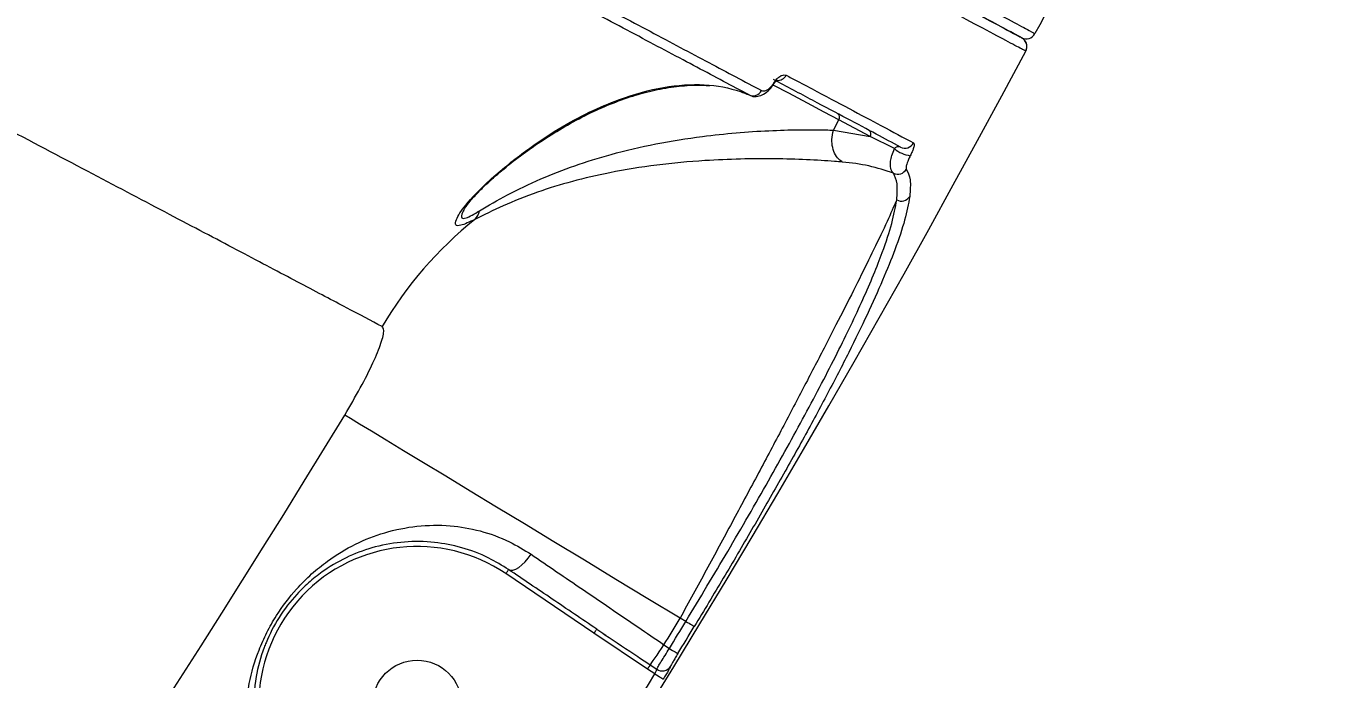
# Model space of a CAD drawing. Header units: millimetres. Extents: x -5960 to 5379, y -4374 to 3849.
# Drawn here: x 1021.4 to 1152.1, y -15.6 to 50.4 of the extents above; entities that cross this region are included whole.
import ezdxf

# ---------------------------------------------------------------- set-up
doc = ezdxf.new("R2010")
doc.units = ezdxf.units.MM
doc.layers.add('DiKom', color=7, linetype='Continuous', lineweight=0)
for name, color, linetype in [('DIKOM_ОБЪЕКТ', 7, 'Continuous'), ('DIKOM_РАЗМЕР_ЗОНА', 7, 'Continuous'), ('DIKOM_РАЗМЕР_ОБЪЕКТА', 7, 'Continuous')]:
    doc.layers.add(name, color=color, linetype=linetype)
doc.styles.add('style1', font='arial.ttf', dxfattribs={"width": 0.8})
doc.dimstyles.new('1-50', dxfattribs={"dimtxt": 300, "dimasz": 200, "dimexe": 100, "dimexo": 0, "dimgap": 100, "dimtad": 1, "dimtxsty": 'style1', "dimcen": 200, "dimclrd": 7, "dimclre": 7, "dimclrt": 7, "dimadec": 1, "dimazin": 2, "dimtfac": 1, "dimtmove": 0, "dimatfit": 2, "dimfxl": 0, "dimlwd": 25, "dimlwe": 18, "dimarcsym": 0})

# ---------------------------------------------------------------- blocks, each defined once
blk = doc.blocks.new('*D9')
at = {"layer": 'Defpoints', "color": 0, "transparency": 16777216}
for p in [(1597.35, 2348.89), (-3820.85, -1673.22), (-66.51, -1673.22)]:
    blk.add_point(p, dxfattribs=at)
at = {"layer": 'DiKom', "color": 7, "lineweight": 18, "transparency": 16777216}
for p, q in [((1597.35, 2348.89), (-3920.85, 2348.89)), ((-66.51, -1673.22), (-3920.85, -1673.22))]:
    blk.add_line(p, q, dxfattribs=at)
at = {"layer": 'DiKom', "color": 7, "lineweight": 25, "transparency": 16777216}
blk.add_line((-3820.85, 2148.89), (-3820.85, -1473.22), dxfattribs=at)
at = {"layer": 'DiKom', "color": 7, "transparency": 16777216}
for points in [[(-3854.19, 2148.89), (-3787.52, 2148.89), (-3820.85, 2348.89)], [(-3854.19, -1473.22), (-3787.52, -1473.22), (-3820.85, -1673.22)]]:
    blk.add_solid(points, dxfattribs=at)
at = {"layer": 'DiKom', "color": 7, "transparency": 16777216, "insert": (-4074.02, 240.95), "char_height": 300, "attachment_point": 5, "rotation": 90, "style": 'style1'}
blk.add_mtext('4050', dxfattribs=at)
blk = doc.blocks.new('*D10')
at = {"layer": 'Defpoints', "color": 0, "transparency": 16777216}
for p in [(3878.62, 405.09), (-2876.93, -459.72), (3878.62, -2693.66)]:
    blk.add_point(p, dxfattribs=at)
at = {"layer": 'DIKOM_РАЗМЕР_ОБЪЕКТА', "color": 7, "lineweight": 18, "transparency": 16777216}
for p, q in [((3878.62, 405.09), (3878.62, -2793.66)), ((-2876.93, -459.72), (-2876.93, -2793.66))]:
    blk.add_line(p, q, dxfattribs=at)
at = {"layer": 'DIKOM_РАЗМЕР_ОБЪЕКТА', "color": 7, "lineweight": 25, "transparency": 16777216}
blk.add_line((-2676.93, -2693.66), (3678.62, -2693.66), dxfattribs=at)
at = {"layer": 'DIKOM_РАЗМЕР_ОБЪЕКТА', "color": 7, "transparency": 16777216}
for points in [[(-2676.93, -2660.33), (-2676.93, -2726.99), (-2876.93, -2693.66)], [(3678.62, -2660.33), (3678.62, -2726.99), (3878.62, -2693.66)]]:
    blk.add_solid(points, dxfattribs=at)
at = {"layer": 'DIKOM_РАЗМЕР_ОБЪЕКТА', "color": 7, "transparency": 16777216, "insert": (-142.96, -2440.49), "char_height": 300, "attachment_point": 5, "style": 'style1'}
blk.add_mtext('6750', dxfattribs=at)
blk = doc.blocks.new('*D12')
at = {"layer": 'Defpoints', "color": 0, "transparency": 16777216}
for p in [(1921.97, 3848.89), (-5510.19, -3173.22), (433.49, -3173.22)]:
    blk.add_point(p, dxfattribs=at)
at = {"layer": 'DIKOM_РАЗМЕР_ЗОНА', "color": 7, "lineweight": 18, "transparency": 16777216}
for p, q in [((1921.97, 3848.89), (-5610.19, 3848.89)), ((433.49, -3173.22), (-5610.19, -3173.22))]:
    blk.add_line(p, q, dxfattribs=at)
at = {"layer": 'DIKOM_РАЗМЕР_ЗОНА', "color": 7, "lineweight": 25, "transparency": 16777216}
blk.add_line((-5510.19, 3648.89), (-5510.19, -2973.22), dxfattribs=at)
at = {"layer": 'DIKOM_РАЗМЕР_ЗОНА', "color": 7, "transparency": 16777216}
for points in [[(-5543.52, 3648.89), (-5476.85, 3648.89), (-5510.19, 3848.89)], [(-5543.52, -2973.22), (-5476.85, -2973.22), (-5510.19, -3173.22)]]:
    blk.add_solid(points, dxfattribs=at)
at = {"layer": 'DIKOM_РАЗМЕР_ЗОНА', "color": 7, "transparency": 16777216, "insert": (-5763.36, 142.42), "char_height": 300, "attachment_point": 5, "rotation": 90, "style": 'style1'}
blk.add_mtext('7050', dxfattribs=at)

msp = doc.modelspace()

# ---------------------------------------------------------------- linework, layer by layer
at = {"layer": 'DIKOM_ОБЪЕКТ', "color": 7, "linetype": 'Continuous', "lineweight": 15}
for p, q in [((1102.973, 39.848), (1103.521, 40.878)), ((1106.685, 39.196), (1103.521, 40.878)), ((1102.971, 39.844), (1102.973, 39.848)), ((1102.973, 39.848), (1106.685, 39.196)), ((1109.126, 37.975), (1106.685, 39.196)), ((1078.776, -10.994), (1069.873, -4.971)), ((1088.056, -9.793), (1087.472, -9.482)), ((1084.19, -14.606), (1078.776, -10.994)), ((1079.368, -10.791), (1079.97, -11.198)), ((1085.847, -12.156), (1086.394, -12.526)), ((1084.466, -14.197), (1085.111, -14.633)), ((1084.927, -15.105), (1084.19, -14.606))]:
    msp.add_line(p, q, dxfattribs=at)
at = {"layer": 'DIKOM_ОБЪЕКТ', "color": 7, "linetype": 'Continuous', "lineweight": 15, "flags": 128}
for points in [[(1103.521, 40.878), (1102.031, 41.671), (1100.33, 42.575), (1098.456, 43.571), (1096.955, 44.369)], [(1087.472, -9.482), (1084.21, -7.504), (1080.977, -5.545), (1077.804, -3.621), (1074.718, -1.75), (1071.749, 0.05), (1068.923, 1.763), (1066.267, 3.374), (1063.804, 4.867), (1061.556, 6.23), (1059.545, 7.449), (1057.789, 8.514), (1056.303, 9.415), (1055.101, 10.143), (1054.195, 10.692), (1053.592, 11.058)], [(1070.153, -4.557), (1070.346, -4.628), (1070.587, -4.615), (1070.866, -4.518), (1071.172, -4.341), (1071.493, -4.091), (1071.816, -3.778), (1072.129, -3.414), (1072.42, -3.013)], [(1069.873, -4.971), (1069.927, -4.89), (1069.98, -4.812), (1070.028, -4.741), (1070.071, -4.678), (1070.106, -4.626), (1070.132, -4.588), (1070.148, -4.565), (1070.153, -4.557)], [(1088.056, -9.793), (1088.219, -9.891), (1088.375, -9.986), (1088.52, -10.074), (1088.648, -10.152), (1088.755, -10.216), (1088.836, -10.265), (1088.888, -10.297), (1088.91, -10.311)], [(1078.776, -10.994), (1078.831, -10.913), (1078.884, -10.836), (1078.932, -10.764), (1078.974, -10.701), (1079.009, -10.65), (1079.035, -10.612), (1079.051, -10.588), (1079.056, -10.58)], [(1084.466, -14.197), (1084.528, -14.106), (1084.63, -13.954), (1084.77, -13.748), (1084.943, -13.492), (1085.143, -13.196), (1085.366, -12.867), (1085.603, -12.517), (1085.847, -12.156)], [(1086.394, -12.526), (1086.556, -12.625), (1086.713, -12.72), (1086.858, -12.808), (1086.985, -12.886), (1087.092, -12.951), (1087.173, -13), (1087.225, -13.032), (1087.247, -13.046)], [(1084.19, -14.606), (1084.238, -14.533), (1084.286, -14.463), (1084.33, -14.398), (1084.37, -14.338), (1084.405, -14.287), (1084.433, -14.246), (1084.453, -14.216), (1084.466, -14.197)], [(1084.927, -15.105), (1085.09, -15.204), (1085.247, -15.301), (1085.392, -15.389), (1085.52, -15.468), (1085.626, -15.533), (1085.706, -15.582), (1085.758, -15.614), (1085.779, -15.627)]]:
    msp.add_lwpolyline(points, dxfattribs=at)
at = {"layer": 'DIKOM_ОБЪЕКТ', "color": 7, "linetype": 'Continuous', "lineweight": 15}
msp.add_circle((1060.907, -18.223), 4.5, dxfattribs=at)
for centre, radius, start, end in [((1449.549, -124.987), 370, 149.32122, 151.84567), ((1121.504, 48.305), 1, 46.5, 62), ((1121.504, 48.305), 1, 331.94761, 62.003), ((1122.446, 50.069), 1, 242, 331.82783), ((1121.504, 48.305), 1, 331.95261, 46.5), ((54.491, 616.778), 1209.999, 301.047391, 331.952609), ((1097.321, 45.859), 0.999, 265.28395, 332.07409), ((1094.836, 44.292), 0.977, 246.08667, 332.62937), ((1103.146, 41.135), 0.454, 325.62972, 53.73745), ((1106.31, 39.452), 0.454, 325.62464, 53.74254), ((1111.131, 40.331), 3.094, 229.59633, 262.50807), ((1110.195, 39.021), 0.993, 242.37853, 331.70161), ((1109.452, 36.401), 1.007, 244.76843, 330.67857), ((1109.813, 33.698), 1.018, 243.28271, 327.38445), ((1065.393, 32.123), 1.867, 315.64367, 346.40805), ((1092.152, -0.633), 40.442, 128.95122, 149.32468), ((54.491, 616.778), 1168.375, 304.226978, 328.773022), ((1060.907, -18.223), 16, 55.92125, 217.07875), ((54.491, 616.778), 1207.995, 328.624634, 328.773022), ((54.491, 616.778), 1208.655, 328.623157, 328.774786), ((54.491, 616.778), 1209.654, 328.623157, 328.774786), ((1085.67, -13.804), 1.001, 236.03113, 327.71017), ((54.491, 616.778), 1208.749, 326.606201, 328.482585)]:
    msp.add_arc(centre, radius, start, end, dxfattribs=at)
for points, knots in [([(1122.387, 47.835), (1122.337, 47.861), (1122.205, 47.931), (1121.046, 48.547), (1118.634, 49.83), (1115.047, 51.737), (1110.269, 54.278), (1104.281, 57.462), (1097.217, 61.218), (1089.126, 65.52), (1080.08, 70.33), (1069.93, 75.726), (1058.665, 81.716), (1046.297, 88.292), (1033.099, 95.31), (1019.137, 102.734), (1004.489, 110.522), (988.917, 118.802), (972.436, 127.565), (955.083, 136.792), (937.45, 146.168), (919.634, 155.641), (901.732, 165.159), (883.238, 174.993), (864.189, 185.121), (844.634, 195.519), (824.733, 206.101), (804.54, 216.838), (784.116, 227.697), (763.394, 238.715), (742.435, 249.86), (721.306, 261.094), (700.472, 272.172), (680, 283.057), (659.943, 293.722), (639.975, 304.339), (620.169, 314.87), (600.611, 325.27), (582.822, 334.728), (571.781, 340.599), (566.898, 343.195)], [0, 0, 0, 0, 0.0156515, 0.0421676, 0.0687038, 0.0952199, 0.122506, 0.1498144, 0.1771006, 0.2036166, 0.2301529, 0.2566689, 0.2839551, 0.3112635, 0.3385497, 0.3650657, 0.391602, 0.418118, 0.4454042, 0.4727125, 0.4999987, 0.52556, 0.5511395, 0.5767008, 0.6029495, 0.6292179, 0.6554666, 0.6819827, 0.7085191, 0.7350351, 0.7623214, 0.7896298, 0.8169161, 0.8434321, 0.8699685, 0.8964846, 0.9237708, 0.9510793, 0.9783655, 1, 1, 1, 1]), ([(567.807, 343.843), (572.678, 341.254), (583.591, 335.451), (601.142, 326.119), (620.374, 315.893), (640.059, 305.427), (660.091, 294.775), (680.381, 283.987), (700.866, 273.094), (721.518, 262.114), (742.297, 251.065), (763.139, 239.984), (783.946, 228.92), (804.621, 217.927), (824.847, 207.173), (844.593, 196.674), (863.846, 186.437), (882.801, 176.358), (901.376, 166.481), (919.491, 156.849), (937.314, 147.373), (954.783, 138.084), (971.853, 129.008), (988.26, 120.284), (1003.928, 111.953), (1018.784, 104.055), (1032.772, 96.617), (1045.853, 89.662), (1058.021, 83.192), (1069.249, 77.222), (1079.485, 71.779), (1088.68, 66.89), (1096.28, 62.849), (1102.488, 59.548), (1107.528, 56.868), (1111.836, 54.578), (1115.441, 52.661), (1118.304, 51.139), (1120.375, 50.038), (1121.694, 49.337), (1121.88, 49.237), (1121.974, 49.188)], [0, 0, 0, 0, 0.0216351, 0.0484722, 0.0753938, 0.1023585, 0.1293232, 0.1562448, 0.1830819, 0.2099189, 0.2368406, 0.2638053, 0.29077, 0.3176916, 0.3445286, 0.3703765, 0.3962999, 0.4222618, 0.4482237, 0.4741471, 0.499995, 0.5268319, 0.5537535, 0.5807181, 0.6076828, 0.6346044, 0.6614413, 0.6882783, 0.7151998, 0.7421645, 0.7691291, 0.7960508, 0.8228877, 0.8446334, 0.8664015, 0.8881697, 0.9099154, 0.932424, 0.9549577, 0.9774913, 1, 1, 1, 1]), ([(1057.368, 19.999), (1056.246, 20.591), (1053.999, 21.777), (1049.288, 24.261), (1043.628, 27.247), (1036.947, 30.77), (1029.302, 34.801), (1020.701, 39.335), (1011.14, 44.375), (1000.654, 49.901), (989.285, 55.892), (977.086, 62.318), (964.113, 69.15), (950.396, 76.371), (935.943, 83.978), (920.792, 91.949), (904.999, 100.255), (888.638, 108.855), (871.785, 117.71), (854.478, 126.798), (836.736, 136.109), (818.597, 145.623), (800.129, 155.302), (781.418, 165.102), (762.55, 174.975), (743.566, 184.899), (724.497, 194.858), (705.373, 204.834), (686.27, 214.788), (667.276, 224.671), (648.476, 234.44), (631.313, 243.344), (615.746, 251.408), (606.443, 256.218), (601.791, 258.623)], [0, 0, 0, 0, 0.0315566, 0.0632128, 0.0949197, 0.1266266, 0.1582828, 0.1898395, 0.2213972, 0.2530543, 0.2847621, 0.31647, 0.3481273, 0.3796851, 0.4112651, 0.4429443, 0.4746741, 0.5064041, 0.5380836, 0.5696639, 0.6012951, 0.6330254, 0.6648064, 0.6965876, 0.7283184, 0.75995, 0.7916593, 0.8234677, 0.8553268, 0.8871862, 0.9189952, 0.950705, 0.9753525, 1, 1, 1, 1]), ([(938.675, 147.781), (942.151, 145.933), (951.517, 140.953), (966.283, 133.102), (982.758, 124.341), (998.673, 115.879), (1013.957, 107.752), (1028.538, 99.999), (1042.096, 92.79), (1054.607, 86.138), (1066.074, 80.041), (1076.682, 74.4), (1086.357, 69.256), (1095.04, 64.638), (1102.543, 60.649), (1108.866, 57.287), (1114.037, 54.538), (1118.14, 52.356), (1121.115, 50.774), (1122.923, 49.813), (1123.327, 49.598), (1123.327, 49.598), (1123.327, 49.598)], [0, 0, 0, 0, 0.0313061, 0.0843381, 0.1374112, 0.1904433, 0.2450157, 0.2996328, 0.3542052, 0.4072374, 0.4603105, 0.5133426, 0.567915, 0.6225321, 0.6771044, 0.7301361, 0.7832082, 0.8362399, 0.8908118, 0.945428, 0.9999997, 1, 1, 1, 1]), ([(1121.976, 49.186), (1121.861, 49.248), (1121.631, 49.37), (1119.792, 50.348), (1116.883, 51.895), (1112.81, 54.06), (1107.619, 56.82), (1101.31, 60.175), (1093.871, 64.13), (1085.337, 68.668), (1075.744, 73.768), (1065.139, 79.407), (1053.571, 85.558), (1041.853, 91.789), (1030.203, 97.983), (1018.821, 104.035), (1006.889, 110.379), (994.289, 117.079), (981.02, 124.134), (967.08, 131.546), (952.696, 139.194), (942.738, 144.489), (937.762, 147.135)], [0, 0, 0, 0, 0.0536726, 0.1075148, 0.1614429, 0.2153711, 0.2692129, 0.3228858, 0.3765592, 0.4304019, 0.4843307, 0.5382594, 0.5921021, 0.6457755, 0.689267, 0.7328032, 0.7763395, 0.8198309, 0.8648482, 0.9099154, 0.9549826, 1, 1, 1, 1]), ([(1094.44, 43.399), (1092.729, 44.308), (1089.308, 46.127), (1083.365, 49.286), (1076.88, 52.733), (1072.031, 55.312), (1069.606, 56.601)], [0, 0, 0, 0, 0.2490974, 0.498194, 0.7490981, 1, 1, 1, 1]), ([(1070.812, 57.076), (1073.225, 55.793), (1078.052, 53.227), (1084.543, 49.776), (1090.521, 46.598), (1093.976, 44.761), (1095.704, 43.843)], [0, 0, 0, 0, 0.2490967, 0.4981947, 0.7490977, 1, 1, 1, 1]), ([(1068.047, 34.61), (1068.175, 34.724), (1069.478, 35.886), (1071.904, 37.832), (1075.195, 40.028), (1078.322, 41.715), (1081.919, 43.237), (1085.874, 44.325), (1089.985, 44.58), (1092.756, 44.077), (1094.153, 43.514), (1094.44, 43.399)], [0, 0, 0, 0, 0.0115182, 0.1169979, 0.222981, 0.3292403, 0.4351015, 0.608326, 0.7820049, 0.9552826, 1, 1, 1, 1]), ([(1094.532, 43.388), (1094.579, 43.359), (1094.813, 43.216), (1095.334, 43.246), (1095.944, 43.46), (1096.462, 43.88), (1096.836, 44.328), (1096.974, 44.582), (1097.007, 44.642)], [0, 0, 0, 0, 0.0581173, 0.2873566, 0.509799, 0.7692608, 0.9450506, 1, 1, 1, 1]), ([(1095.704, 43.843), (1095.836, 43.812), (1096.033, 43.766), (1096.398, 43.98), (1096.656, 44.22), (1096.832, 44.445), (1096.912, 44.569), (1096.929, 44.595)], [0, 0, 0, 0, 0.4456323, 0.6623321, 0.836477, 0.9657304, 1, 1, 1, 1]), ([(1109.735, 38.141), (1108.95, 38.558), (1107.38, 39.393), (1104.384, 40.985), (1100.96, 42.806), (1098.253, 44.245), (1096.9, 44.965)], [0, 0, 0, 0, 0.249314, 0.4986284, 0.7493132, 1, 1, 1, 1]), ([(1096.929, 44.595), (1096.947, 44.623), (1097.03, 44.752), (1097.214, 44.986), (1097.486, 45.239), (1097.868, 45.465), (1098.07, 45.42), (1098.204, 45.391)], [0, 0, 0, 0, 0.0349395, 0.16205, 0.3362673, 0.5591725, 1, 1, 1, 1]), ([(1096.945, 44.52), (1096.958, 44.543), (1097.003, 44.614), (1097.085, 44.718), (1097.186, 44.828), (1097.285, 44.905), (1097.293, 44.908), (1097.298, 44.91)], [0, 0, 0, 0, 0.0672309, 0.213675, 0.4078226, 0.6731397, 1, 1, 1, 1]), ([(1098.204, 45.391), (1098.383, 45.296), (1099.279, 44.819), (1101.514, 43.631), (1104.627, 41.975), (1108.161, 40.096), (1110.029, 39.103), (1111.07, 38.55)], [0, 0, 0, 0, 0.0321666, 0.1608348, 0.4183963, 0.6759572, 1, 1, 1, 1]), ([(1068.403, 34.847), (1068.975, 35.341), (1070.232, 36.425), (1072.158, 37.869), (1074.248, 39.278), (1076.47, 40.594), (1078.744, 41.764), (1081.036, 42.743), (1083.288, 43.503), (1085.514, 44.047), (1087.675, 44.341), (1089.346, 44.438), (1090.22, 44.348), (1090.453, 44.324)], [0, 0, 0, 0, 0.0639873, 0.1404969, 0.22289, 0.3126922, 0.4125238, 0.5121181, 0.6176893, 0.7269607, 0.8398441, 0.9573795, 1, 1, 1, 1]), ([(1067.207, 31.684), (1068.117, 32.218), (1069.939, 33.286), (1073.267, 34.913), (1076.781, 36.28), (1080.668, 37.492), (1085.008, 38.497), (1089.3, 39.19), (1093.146, 39.596), (1096.46, 39.812), (1099.535, 39.897), (1101.677, 39.878), (1102.712, 39.855), (1102.971, 39.844), (1102.971, 39.844)], [0, 0, 0, 0, 0.1075124, 0.2153749, 0.3137301, 0.4120634, 0.5267827, 0.6413687, 0.724829, 0.808224, 0.8908989, 0.9734922, 0.9999878, 1, 1, 1, 1]), ([(1103.896, 36.622), (1103.866, 36.639), (1103.774, 36.692), (1103.507, 36.889), (1103.146, 37.323), (1102.861, 38.063), (1102.76, 38.947), (1102.898, 39.532), (1102.971, 39.844)], [0, 0, 0, 0, 0.0343217, 0.1060996, 0.3220764, 0.5380487, 0.7540157, 1, 1, 1, 1]), ([(1109.023, 35.491), (1108.912, 35.631), (1108.71, 35.888), (1108.711, 36.591), (1108.851, 37.293), (1109.033, 37.744), (1109.126, 37.975)], [0, 0, 0, 0, 0.3312257, 0.6077976, 0.7983046, 1, 1, 1, 1]), ([(1109.126, 37.975), (1109.147, 38), (1109.182, 38.042), (1109.258, 38.104), (1109.373, 38.169), (1109.536, 38.2), (1109.658, 38.178), (1109.724, 38.146), (1109.735, 38.141)], [0, 0, 0, 0, 0.0726292, 0.1227952, 0.278978, 0.5490469, 0.924727, 1, 1, 1, 1]), ([(1111.07, 38.55), (1111.077, 38.545), (1111.121, 38.514), (1111.14, 38.365), (1111.057, 38.029), (1110.918, 37.656), (1110.791, 37.395), (1110.728, 37.264)], [0, 0, 0, 0, 0.0639479, 0.3885815, 0.6455953, 0.8222946, 1, 1, 1, 1]), ([(1103.896, 36.622), (1103.627, 36.644), (1102.532, 36.732), (1100.295, 36.865), (1097.066, 36.961), (1093.586, 36.942), (1089.571, 36.774), (1085.09, 36.353), (1080.573, 35.636), (1076.542, 34.689), (1072.907, 33.572), (1069.481, 32.187), (1067.645, 31.274), (1066.727, 30.818)], [0, 0, 0, 0, 0.0275958, 0.1121801, 0.1968243, 0.2807375, 0.3647049, 0.478247, 0.591907, 0.6886528, 0.7854202, 0.8928601, 1, 1, 1, 1]), ([(1109.023, 35.491), (1108.206, 35.765), (1106.566, 36.316), (1104.789, 36.52), (1103.896, 36.622)], [0, 0, 0, 0, 0.4978678, 1, 1, 1, 1]), ([(1110.728, 37.264), (1110.662, 37.128), (1110.53, 36.856), (1110.382, 36.462), (1110.283, 36.088), (1110.313, 35.972), (1110.329, 35.908)], [0, 0, 0, 0, 0.1849094, 0.368586, 0.650083, 1, 1, 1, 1]), ([(1109.356, 32.789), (1109.403, 33.372), (1109.499, 34.545), (1109.182, 35.174), (1109.023, 35.491)], [0, 0, 0, 0, 0.4964842, 1, 1, 1, 1]), ([(1110.329, 35.908), (1110.491, 35.59), (1110.816, 34.949), (1110.72, 33.752), (1110.671, 33.15)], [0, 0, 0, 0, 0.4964864, 1, 1, 1, 1]), ([(1066.727, 30.818), (1066.205, 30.568), (1065.301, 30.135), (1064.737, 30.199), (1064.796, 30.721), (1065.206, 31.461), (1066.111, 32.719), (1067.231, 33.813), (1068.047, 34.61)], [0, 0, 0, 0, 0.1914571, 0.3312405, 0.4704833, 0.583568, 0.6969261, 1, 1, 1, 1]), ([(1065.615, 31.768), (1065.634, 31.803), (1065.679, 31.889), (1065.931, 32.261), (1066.392, 32.833), (1067.137, 33.635), (1067.828, 34.329), (1068.308, 34.731), (1068.393, 34.801)], [0, 0, 0, 0, 0.1085542, 0.2603938, 0.4463463, 0.6714755, 0.942246, 1, 1, 1, 1]), ([(1068.047, 34.61), (1068.075, 34.621), (1068.21, 34.677), (1068.312, 34.779), (1068.393, 34.86)], [0, 0, 0, 0, 0.2071294, 1, 1, 1, 1]), ([(1109.356, 32.789), (1109.056, 32.106), (1108.457, 30.741), (1107.145, 27.988), (1105.624, 24.9), (1103.945, 21.564), (1102.048, 17.86), (1099.948, 13.815), (1097.676, 9.491), (1095.264, 4.944), (1092.737, 0.224), (1090.131, -4.604), (1088.358, -7.858), (1087.472, -9.482)], [0, 0, 0, 0, 0.1033757, 0.206751, 0.294608, 0.382736, 0.4705917, 0.5587489, 0.6471801, 0.7353372, 0.8234664, 0.9118703, 1, 1, 1, 1]), ([(1088.056, -9.793), (1089.481, -7.428), (1091.639, -3.846), (1094.398, 0.89), (1097.061, 5.545), (1099.552, 10.042), (1101.799, 14.276), (1103.861, 18.301), (1105.628, 21.991), (1107.046, 25.265), (1108.077, 27.893), (1108.961, 30.547), (1109.223, 32.038), (1109.356, 32.789)], [0, 0, 0, 0, 0.1312174, 0.1987838, 0.2663503, 0.397568, 0.465156, 0.5327448, 0.6634786, 0.7308148, 0.7981509, 0.8982446, 1, 1, 1, 1]), ([(1110.671, 33.15), (1110.533, 32.391), (1110.256, 30.873), (1109.281, 27.963), (1107.983, 24.733), (1106.413, 21.252), (1104.548, 17.42), (1102.405, 13.267), (1100.028, 8.851), (1097.453, 4.23), (1094.715, -0.546), (1091.86, -5.415), (1089.893, -8.68), (1088.91, -10.311)], [0, 0, 0, 0, 0.100969, 0.201936, 0.2903377, 0.3790224, 0.4674233, 0.5561137, 0.6450891, 0.73378, 0.8224247, 0.9113532, 1, 1, 1, 1]), ([(1065.635, 31.757), (1065.589, 31.68), (1065.372, 31.314), (1065.328, 30.914), (1065.842, 30.888), (1066.703, 31.39), (1067.207, 31.684)], [0, 0, 0, 0, 0.0724062, 0.3450171, 0.6159472, 1, 1, 1, 1]), ([(1053.592, 11.058), (1054.136, 11.983), (1055.217, 13.82), (1056.507, 16.381), (1057.343, 18.418), (1057.624, 19.655), (1057.444, 19.898), (1057.368, 19.999)], [0, 0, 0, 0, 0.2180194, 0.4332353, 0.6437909, 0.8514369, 1, 1, 1, 1]), ([(1046.96, -30.468), (1046.284, -29.395), (1044.933, -27.249), (1043.867, -23.693), (1043.452, -20.004), (1043.788, -16.329), (1044.658, -13.25), (1045.695, -10.924), (1046.907, -8.777), (1048.474, -6.725), (1050.246, -4.963), (1052.215, -3.376), (1054.662, -1.907), (1057.673, -0.731), (1060.877, -0.079), (1064.117, -0.024), (1067.273, -0.57), (1070.041, -1.546), (1071.702, -2.571), (1072.42, -3.013)], [0, 0, 0, 0, 0.0759087, 0.151906, 0.2286344, 0.3051886, 0.3688614, 0.4016194, 0.434332, 0.4904595, 0.5282362, 0.566085, 0.6308774, 0.695772, 0.7645213, 0.8332296, 0.8936816, 0.9540629, 1, 1, 1, 1]), ([(1070.153, -4.557), (1069.49, -4.148), (1067.945, -3.197), (1065.412, -2.272), (1062.541, -1.716), (1059.611, -1.682), (1056.733, -2.176), (1054.04, -3.127), (1051.86, -4.355), (1050.101, -5.711), (1048.544, -7.208), (1046.903, -9.324), (1045.916, -11.256), (1045.121, -13.28), (1044.499, -15.663), (1044.299, -18.881), (1044.777, -22.129), (1045.826, -25.278), (1047.104, -27.207), (1047.744, -28.171)], [0, 0, 0, 0, 0.0465742, 0.1084143, 0.1703264, 0.2408343, 0.3113753, 0.3767071, 0.4419101, 0.4784689, 0.5149215, 0.5671046, 0.6186505, 0.6279629, 0.6894916, 0.7666327, 0.8439943, 0.9220367, 1, 1, 1, 1]), ([(1072.42, -3.013), (1074.134, -4.181), (1077.613, -6.55), (1082.198, -9.671), (1084.966, -11.556), (1085.847, -12.156)], [0, 0, 0, 0, 0.3984784, 0.8085153, 1, 1, 1, 1]), ([(1079.056, -10.58), (1077.543, -9.556), (1074.489, -7.49), (1071.606, -5.54), (1070.153, -4.557)], [0, 0, 0, 0, 0.4956407, 1, 1, 1, 1]), ([(1079.056, -10.58), (1079.333, -10.766), (1080.715, -11.697), (1082.527, -12.89), (1084.049, -13.916), (1084.466, -14.197)], [0, 0, 0, 0, 0.1536593, 0.7682974, 1, 1, 1, 1]), ([(1085.111, -14.633), (1085.114, -14.626), (1085.14, -14.572), (1085.256, -14.365), (1085.549, -13.878), (1085.943, -13.24), (1086.244, -12.764), (1086.394, -12.526)], [0, 0, 0, 0, 0.0371069, 0.2779916, 0.5187749, 0.759348, 1, 1, 1, 1]), ([(1087.247, -13.046), (1087.16, -13.191), (1086.985, -13.481), (1086.758, -13.871), (1086.593, -14.17), (1086.53, -14.299), (1086.517, -14.334), (1086.516, -14.338)], [0, 0, 0, 0, 0.2404616, 0.4810274, 0.7219267, 0.9629172, 1, 1, 1, 1]), ([(1086.516, -14.338), (1086.514, -14.343), (1086.501, -14.377), (1086.438, -14.506), (1086.271, -14.804), (1086.043, -15.193), (1085.867, -15.483), (1085.779, -15.627)], [0, 0, 0, 0, 0.0373182, 0.2782659, 0.5190542, 0.7595602, 1, 1, 1, 1]), ([(1084.927, -15.105), (1084.952, -15.053), (1085.002, -14.951), (1085.061, -14.811), (1085.101, -14.7), (1085.111, -14.65), (1085.111, -14.635), (1085.111, -14.633)], [0, 0, 0, 0, 0.2402693, 0.4811847, 0.722283, 0.9629081, 1, 1, 1, 1])]:
    msp.add_open_spline(points, degree=3, knots=knots, dxfattribs=at)

# ---------------------------------------------------------------- dimensions: what is measured, and where the dimension line sits
at = {"layer": 'DiKom', "color": 3}
dim = msp.add_linear_dim(base=(-3820.852, -1673.222), p1=(1597.347, 2348.894), p2=(-66.509, -1673.222), angle=90, text='4050', dimstyle='1-50', override={"dimgap": 100}, dxfattribs=at)
dim.commit()
dim.dimension.update_dxf_attribs({"geometry": '*D9', "text_midpoint": (-3820.852, 240.949), "dimtype": 160})
at = {"layer": 'DIKOM_РАЗМЕР_ЗОНА'}
dim = msp.add_linear_dim(base=(-5510.185, -3173.222), p1=(1921.975, 3848.894), p2=(433.491, -3173.222), angle=90, text='7050', dimstyle='1-50', dxfattribs=at)
dim.commit()
dim.dimension.update_dxf_attribs({"geometry": '*D12', "text_midpoint": (-5510.185, 142.424), "dimtype": 160})
at = {"layer": 'DIKOM_РАЗМЕР_ОБЪЕКТА'}
dim = msp.add_linear_dim(base=(3878.624, -2693.661), p1=(-2876.932, -459.722), p2=(3878.624, 405.085), text='6750', dimstyle='1-50', dxfattribs=at)
dim.commit()
dim.dimension.update_dxf_attribs({"geometry": '*D10', "text_midpoint": (-142.96, -2693.661), "dimtype": 160})

doc.saveas('drawing.dxf')
